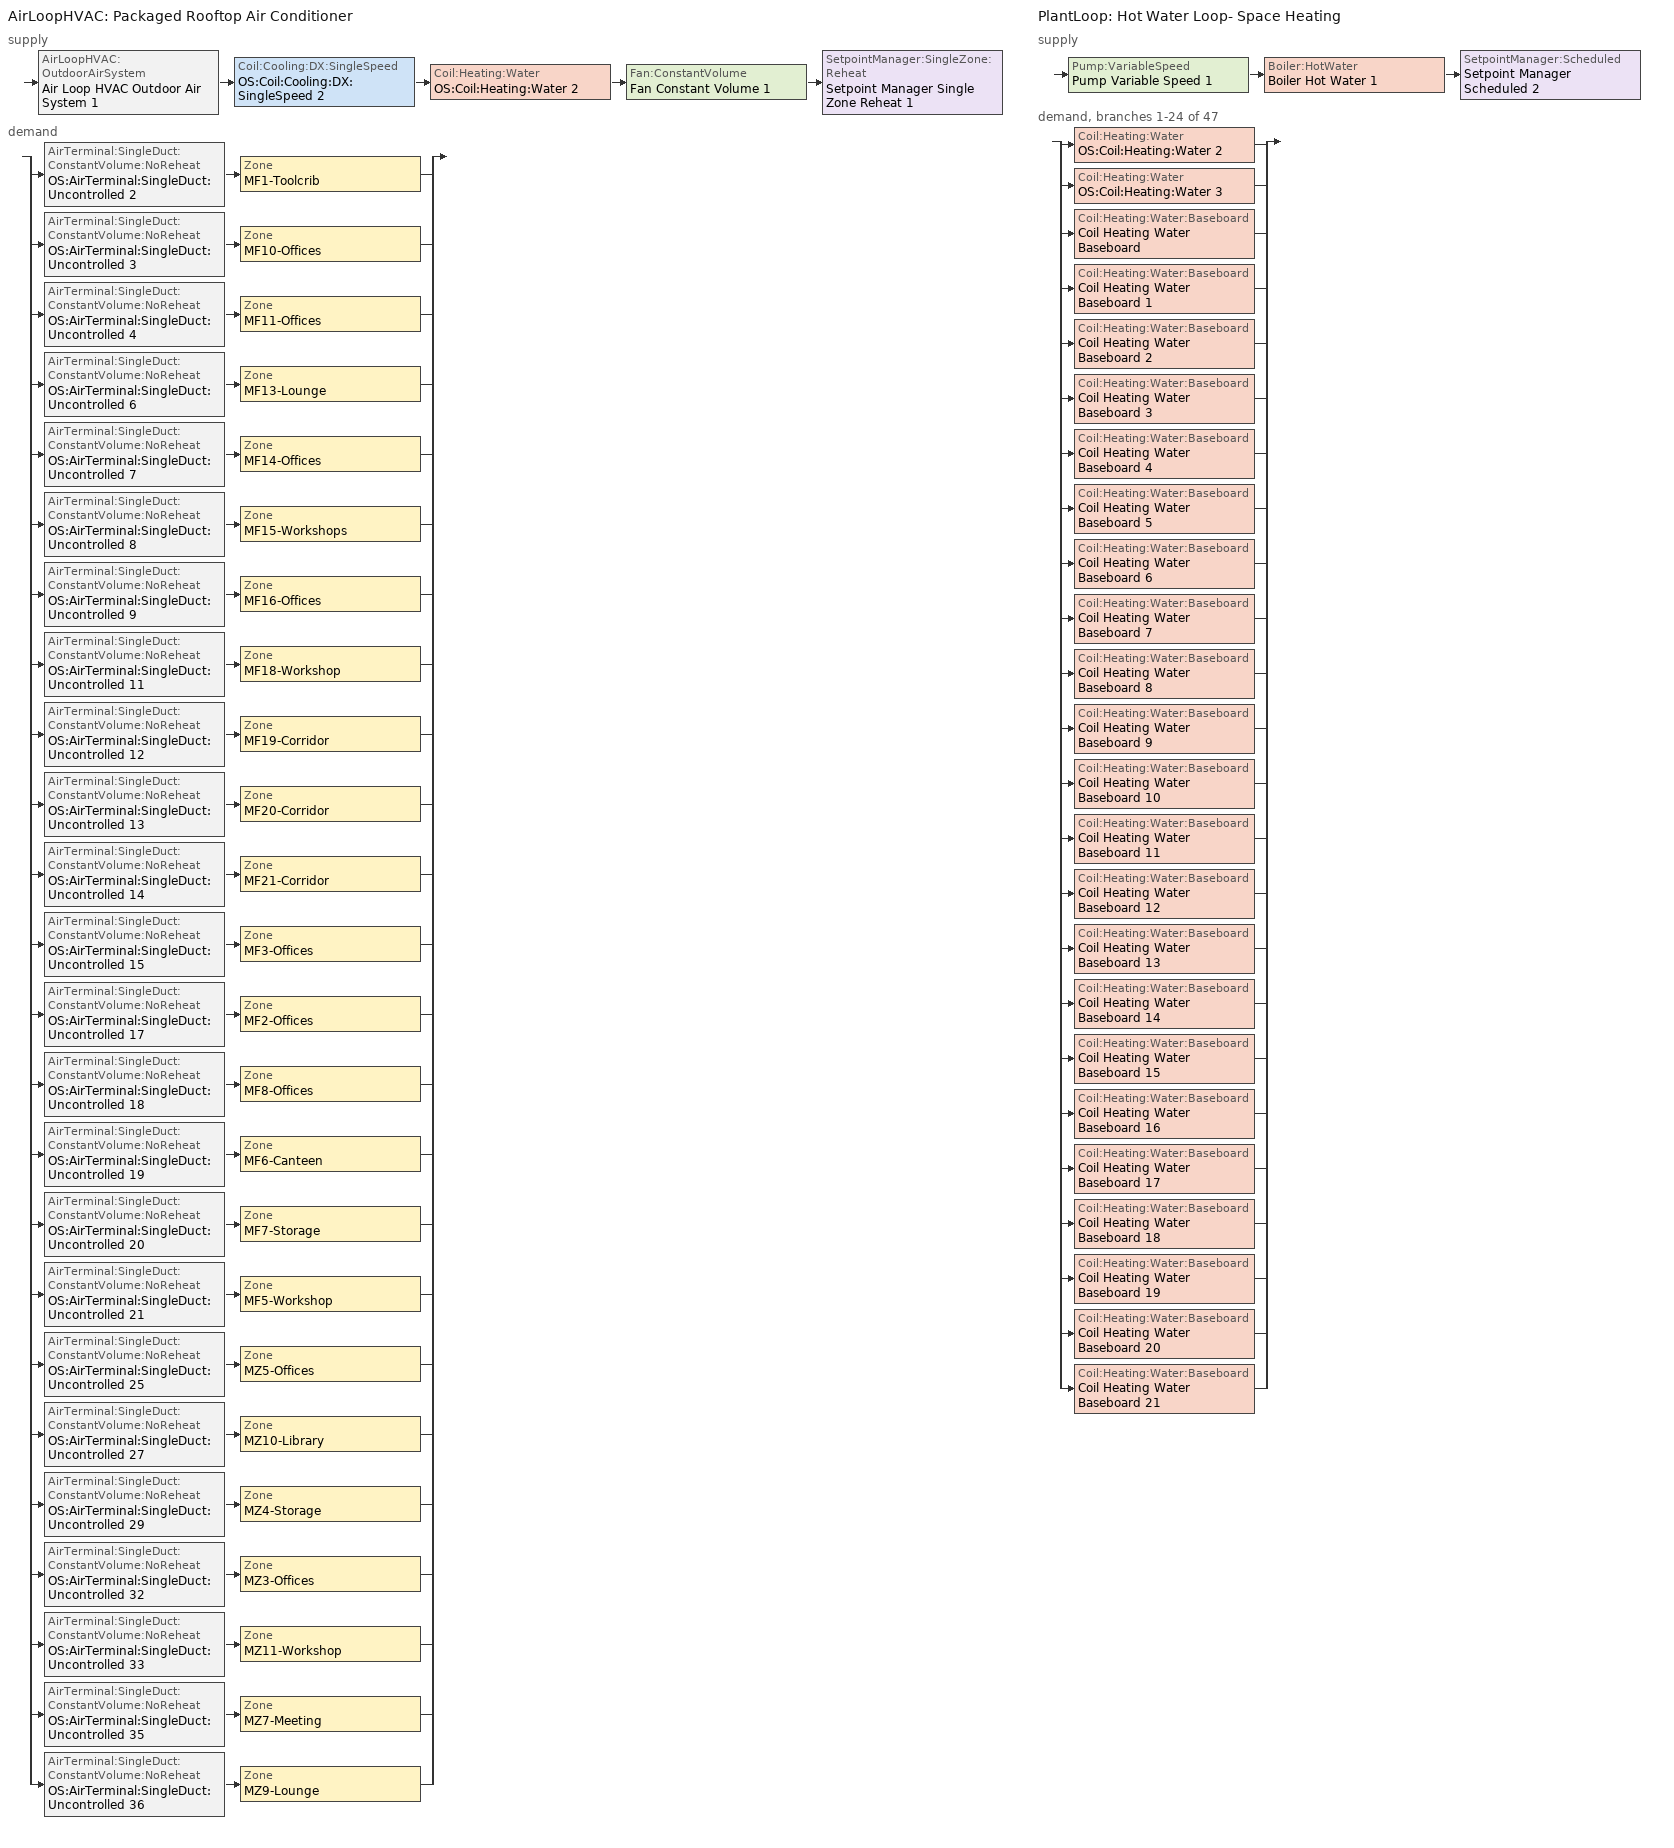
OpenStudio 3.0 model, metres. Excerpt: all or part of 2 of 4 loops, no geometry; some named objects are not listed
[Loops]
AirLoopHVAC 'Packaged Rooftop Air Conditioner'
 supply: AirLoopHVAC:OutdoorAirSystem 'Air Loop HVAC Outdoor Air System 1' > Coil:Cooling:DX:SingleSpeed 'OS:Coil:Cooling:DX:SingleSpeed 2' > Coil:Heating:Water 'OS:Coil:Heating:Water 2' > Fan:ConstantVolume 'Fan Constant Volume 1' > SetpointManager:SingleZone:Reheat 'Setpoint Manager Single Zone Reheat 1'
 demand: split
  | AirTerminal:SingleDuct:ConstantVolume:NoReheat 'OS:AirTerminal:SingleDuct:Uncontrolled 2' > Zone 'MF1-Toolcrib'
  | AirTerminal:SingleDuct:ConstantVolume:NoReheat 'OS:AirTerminal:SingleDuct:Uncontrolled 3' > Zone 'MF10-Offices'
  | AirTerminal:SingleDuct:ConstantVolume:NoReheat 'OS:AirTerminal:SingleDuct:Uncontrolled 4' > Zone 'MF11-Offices'
  | AirTerminal:SingleDuct:ConstantVolume:NoReheat 'OS:AirTerminal:SingleDuct:Uncontrolled 6' > Zone 'MF13-Lounge'
  | AirTerminal:SingleDuct:ConstantVolume:NoReheat 'OS:AirTerminal:SingleDuct:Uncontrolled 7' > Zone 'MF14-Offices'
  | AirTerminal:SingleDuct:ConstantVolume:NoReheat 'OS:AirTerminal:SingleDuct:Uncontrolled 8' > Zone 'MF15-Workshops'
  | AirTerminal:SingleDuct:ConstantVolume:NoReheat 'OS:AirTerminal:SingleDuct:Uncontrolled 9' > Zone 'MF16-Offices'
  | AirTerminal:SingleDuct:ConstantVolume:NoReheat 'OS:AirTerminal:SingleDuct:Uncontrolled 11' > Zone 'MF18-Workshop'
  | AirTerminal:SingleDuct:ConstantVolume:NoReheat 'OS:AirTerminal:SingleDuct:Uncontrolled 12' > Zone 'MF19-Corridor'
  | AirTerminal:SingleDuct:ConstantVolume:NoReheat 'OS:AirTerminal:SingleDuct:Uncontrolled 13' > Zone 'MF20-Corridor'
  | AirTerminal:SingleDuct:ConstantVolume:NoReheat 'OS:AirTerminal:SingleDuct:Uncontrolled 14' > Zone 'MF21-Corridor'
  | AirTerminal:SingleDuct:ConstantVolume:NoReheat 'OS:AirTerminal:SingleDuct:Uncontrolled 15' > Zone 'MF3-Offices'
  | AirTerminal:SingleDuct:ConstantVolume:NoReheat 'OS:AirTerminal:SingleDuct:Uncontrolled 17' > Zone 'MF2-Offices'
  | AirTerminal:SingleDuct:ConstantVolume:NoReheat 'OS:AirTerminal:SingleDuct:Uncontrolled 18' > Zone 'MF8-Offices'
  | AirTerminal:SingleDuct:ConstantVolume:NoReheat 'OS:AirTerminal:SingleDuct:Uncontrolled 19' > Zone 'MF6-Canteen'
  | AirTerminal:SingleDuct:ConstantVolume:NoReheat 'OS:AirTerminal:SingleDuct:Uncontrolled 20' > Zone 'MF7-Storage'
  | AirTerminal:SingleDuct:ConstantVolume:NoReheat 'OS:AirTerminal:SingleDuct:Uncontrolled 21' > Zone 'MF5-Workshop'
  | AirTerminal:SingleDuct:ConstantVolume:NoReheat 'OS:AirTerminal:SingleDuct:Uncontrolled 25' > Zone 'MZ5-Offices'
  | AirTerminal:SingleDuct:ConstantVolume:NoReheat 'OS:AirTerminal:SingleDuct:Uncontrolled 27' > Zone 'MZ10-Library'
  | AirTerminal:SingleDuct:ConstantVolume:NoReheat 'OS:AirTerminal:SingleDuct:Uncontrolled 29' > Zone 'MZ4-Storage'
  | AirTerminal:SingleDuct:ConstantVolume:NoReheat 'OS:AirTerminal:SingleDuct:Uncontrolled 32' > Zone 'MZ3-Offices'
  | AirTerminal:SingleDuct:ConstantVolume:NoReheat 'OS:AirTerminal:SingleDuct:Uncontrolled 33' > Zone 'MZ11-Workshop'
  | AirTerminal:SingleDuct:ConstantVolume:NoReheat 'OS:AirTerminal:SingleDuct:Uncontrolled 35' > Zone 'MZ7-Meeting'
  | AirTerminal:SingleDuct:ConstantVolume:NoReheat 'OS:AirTerminal:SingleDuct:Uncontrolled 36' > Zone 'MZ9-Lounge'
PlantLoop 'Hot Water Loop- Space Heating'
 supply: Pump:VariableSpeed 'Pump Variable Speed 1' > Boiler:HotWater 'Boiler Hot Water 1' > SetpointManager:Scheduled 'Setpoint Manager Scheduled 2'
 demand, branches 1-24 of 47: split
  | Coil:Heating:Water 'OS:Coil:Heating:Water 2'
  | Coil:Heating:Water 'OS:Coil:Heating:Water 3'
  | Coil:Heating:Water:Baseboard 'Coil Heating Water Baseboard'
  | Coil:Heating:Water:Baseboard 'Coil Heating Water Baseboard 1'
  | Coil:Heating:Water:Baseboard 'Coil Heating Water Baseboard 2'
  | Coil:Heating:Water:Baseboard 'Coil Heating Water Baseboard 3'
  | Coil:Heating:Water:Baseboard 'Coil Heating Water Baseboard 4'
  | Coil:Heating:Water:Baseboard 'Coil Heating Water Baseboard 5'
  | Coil:Heating:Water:Baseboard 'Coil Heating Water Baseboard 6'
  | Coil:Heating:Water:Baseboard 'Coil Heating Water Baseboard 7'
  | Coil:Heating:Water:Baseboard 'Coil Heating Water Baseboard 8'
  | Coil:Heating:Water:Baseboard 'Coil Heating Water Baseboard 9'
  | Coil:Heating:Water:Baseboard 'Coil Heating Water Baseboard 10'
  | Coil:Heating:Water:Baseboard 'Coil Heating Water Baseboard 11'
  | Coil:Heating:Water:Baseboard 'Coil Heating Water Baseboard 12'
  | Coil:Heating:Water:Baseboard 'Coil Heating Water Baseboard 13'
  | Coil:Heating:Water:Baseboard 'Coil Heating Water Baseboard 14'
  | Coil:Heating:Water:Baseboard 'Coil Heating Water Baseboard 15'
  | Coil:Heating:Water:Baseboard 'Coil Heating Water Baseboard 16'
  | Coil:Heating:Water:Baseboard 'Coil Heating Water Baseboard 17'
  | Coil:Heating:Water:Baseboard 'Coil Heating Water Baseboard 18'
  | Coil:Heating:Water:Baseboard 'Coil Heating Water Baseboard 19'
  | Coil:Heating:Water:Baseboard 'Coil Heating Water Baseboard 20'
  | Coil:Heating:Water:Baseboard 'Coil Heating Water Baseboard 21'
[Sizing:Zone] Zone Cooling Design Supply Air Temperature Input Method=SupplyAirTemperature; Zone Cooling Design Supply Air Temperature {C}=14; Zone Cooling Design Supply Air Temperature Difference {deltaC}=11.11; Zone Heating Design Supply Air Temperature Input Method=SupplyAirTemperature; Zone Heating Design Supply Air Temperature {C}=40; Zone Heating Design Supply Air Temperature Difference {deltaC}=11.11; Zone Cooling Design Supply Air Humidity Ratio {kg-H2O/kg-air}=0.0085; Zone Heating Design Supply Air Humidity Ratio {kg-H2O/kg-air}=0.008; Zone Heating Sizing Factor=1; Zone Cooling Sizing Factor=1; Heating Design Air Flow Method=DesignDay; Account for Dedicated Outdoor Air System=No; Dedicated Outdoor Air System Control Strategy=NeutralSupplyAir; Dedicated Outdoor Air Low Setpoint Temperature for Design {C}=Autosize; Dedicated Outdoor Air High Setpoint Temperature for Design {C}=Autosize
MF1-Toolcrib; MF2-Offices; MF3-Offices; MF5-Workshop; MF6-Canteen; MF7-Storage; MF8-Offices; MF10-Offices; MF11-Offices; MF13-Lounge; MF14-Offices; MF15-Workshops; MF16-Offices; MF18-Workshop; MF19-Corridor; MF20-Corridor; MF21-Corridor; MZ3-Offices; MZ4-Storage; MZ5-Offices; MZ7-Meeting; MZ9-Lounge; MZ10-Library; MZ11-Workshop
[Zone equipment]
MF1-Toolcrib: OS:AirTerminal:SingleDuct:Uncontrolled 2
MF2-Offices: OS:AirTerminal:SingleDuct:Uncontrolled 17, Convective Baseboard Water 7
MF3-Offices: OS:AirTerminal:SingleDuct:Uncontrolled 15, Convective Baseboard Water 12
MF5-Workshop: OS:AirTerminal:SingleDuct:Uncontrolled 21, Convective Baseboard Water 13
MF6-Canteen: OS:AirTerminal:SingleDuct:Uncontrolled 19, Convective Baseboard Water 14
MF7-Storage: OS:AirTerminal:SingleDuct:Uncontrolled 20
MF8-Offices: OS:AirTerminal:SingleDuct:Uncontrolled 18, Convective Baseboard Water 15
MF10-Offices: OS:AirTerminal:SingleDuct:Uncontrolled 3, Convective Baseboard Water
MF11-Offices: OS:AirTerminal:SingleDuct:Uncontrolled 4, Convective Baseboard Water 1
MF13-Lounge: OS:AirTerminal:SingleDuct:Uncontrolled 6, Convective Baseboard Water 2
MF14-Offices: OS:AirTerminal:SingleDuct:Uncontrolled 7, Convective Baseboard Water 3
MF15-Workshops: OS:AirTerminal:SingleDuct:Uncontrolled 8, Convective Baseboard Water 4, Fan Zone Exhaust 1
MF16-Offices: OS:AirTerminal:SingleDuct:Uncontrolled 9, Convective Baseboard Water 5
MF18-Workshop: OS:AirTerminal:SingleDuct:Uncontrolled 11, Convective Baseboard Water 6, Fan Zone Exhaust 2
MF19-Corridor: OS:AirTerminal:SingleDuct:Uncontrolled 12, Convective Baseboard Water 24
MF20-Corridor: OS:AirTerminal:SingleDuct:Uncontrolled 13, Convective Baseboard Water 25
MF21-Corridor: OS:AirTerminal:SingleDuct:Uncontrolled 14
MZ3-Offices: OS:AirTerminal:SingleDuct:Uncontrolled 32, Convective Baseboard Water 20
MZ4-Storage: OS:AirTerminal:SingleDuct:Uncontrolled 29, Convective Baseboard Water 44
MZ5-Offices: OS:AirTerminal:SingleDuct:Uncontrolled 25, Convective Baseboard Water 21
MZ7-Meeting: OS:AirTerminal:SingleDuct:Uncontrolled 35, Convective Baseboard Water 22
MZ9-Lounge: OS:AirTerminal:SingleDuct:Uncontrolled 36, Convective Baseboard Water 23
MZ10-Library: OS:AirTerminal:SingleDuct:Uncontrolled 27, Convective Baseboard Water 16
MZ11-Workshop: OS:AirTerminal:SingleDuct:Uncontrolled 33, Convective Baseboard Water 17, Fan Zone Exhaust
[AirLoopHVAC]
Packaged Rooftop Air Conditioner: Availability Schedule=Always On; Design Supply Air Flow Rate {m3/s}=AutoSize
[Sizing:System]
Packaged Rooftop Air Conditioner: Type of Load to Size On=Sensible; Design Outdoor Air Flow Rate {m3/s}=Autosize; Central Heating Maximum System Air Flow Ratio=1; Preheat Design Temperature {C}=7; Preheat Design Humidity Ratio {kg-H2O/kg-Air}=0.008; Precool Design Temperature {C}=12.8; Precool Design Humidity Ratio {kg-H2O/kg-Air}=0.008; Central Cooling Design Supply Air Temperature {C}=12.8; Central Heating Design Supply Air Temperature {C}=40; Sizing Option=NonCoincident; 100% Outdoor Air in Cooling=Yes; 100% Outdoor Air in Heating=Yes; Central Cooling Design Supply Air Humidity Ratio {kg-H2O/kg-Air}=0.0085; Central Heating Design Supply Air Humidity Ratio {kg-H2O/kg-Air}=0.008; Cooling Design Air Flow Method=DesignDay; Cooling Design Air Flow Rate {m3/s}=0; Heating Design Air Flow Method=DesignDay; Heating Design Air Flow Rate {m3/s}=0; System Outdoor Air Method=ZoneSum; Zone Maximum Outdoor Air Fraction=1; Cooling Supply Air Flow Rate Per Floor Area {m3/s-m2}=0.00996765; Cooling Fraction of Autosized Cooling Supply Air Flow Rate=1; Cooling Supply Air Flow Rate Per Unit Cooling Capacity {m3/s-W}=3.94755e-05; Heating Supply Air Flow Rate Per Floor Area {m3/s-m2}=0.00996765; Heating Fraction of Autosized Heating Supply Air Flow Rate=1; Heating Fraction of Autosized Cooling Supply Air Flow Rate=1; Heating Supply Air Flow Rate Per Unit Heating Capacity {m3/s-W}=3.15882e-05; Cooling Design Capacity Method=CoolingDesignCapacity; Cooling Design Capacity {W}=Autosize; Cooling Design Capacity Per Floor Area {W/m2}=234.7; Fraction of Autosized Cooling Design Capacity=1; Heating Design Capacity Method=HeatingDesignCapacity; Heating Design Capacity {W}=Autosize; Heating Design Capacity Per Floor Area {W/m2}=157; Fraction of Autosized Heating Design Capacity=1; Central Cooling Capacity Control Method=OnOff
[Fan:ConstantVolume]
Fan Constant Volume 1: Availability Schedule=Always On; Fan Total Efficiency=0.75; Pressure Rise {Pa}=500; Maximum Flow Rate {m3/s}=AutoSize; Motor Efficiency=0.75
[SetpointManager:SingleZone:Reheat]
Setpoint Manager Single Zone Reheat 1: Minimum Supply Air Temperature {C}=14; Maximum Supply Air Temperature {C}=43.3333; Control Zone=MF21-Corridor
[Controller:OutdoorAir]
Controller Outdoor Air 1: Minimum Outdoor Air Flow Rate {m3/s}=Autosize; Maximum Outdoor Air Flow Rate {m3/s}=Autosize; Economizer Control Type=FixedDryBulb; Economizer Control Action Type=ModulateFlow; Economizer Maximum Limit Dry-Bulb Temperature {C}=19; Economizer Maximum Limit Enthalpy {J/kg}=64000; Economizer Maximum Limit Dewpoint Temperature {C}=0; Economizer Minimum Limit Dry-Bulb Temperature {C}=-100; Lockout Type=NoLockout; Minimum Limit Type=FixedMinimum; Controller Mechanical Ventilation=Controller Mechanical Ventilation 1; High Humidity Control=No; Heat Recovery Bypass Control Type=BypassWhenOAFlowGreaterThanMinimum
[Controller:MechanicalVentilation]
Controller Mechanical Ventilation 1: Availability Schedule=Always On Discrete; Demand Controlled Ventilation=No; System Outdoor Air Method=ZoneSum
[AirLoopHVAC:OutdoorAirSystem]
Air Loop HVAC Outdoor Air System 1: Controller=Controller Outdoor Air 1
[PlantLoop]
Hot Water Loop- Space Heating: Fluid Type=Water; Glycol Concentration=0; Plant Loop Volume {m3}=Autocalculate; Load Distribution Scheme=Optimal
[Sizing:Plant]
Hot Water Loop- Space Heating: Loop Type=Heating; Design Loop Exit Temperature {C}=82; Loop Design Temperature Difference {deltaC}=11; Sizing Option=NonCoincident; Zone Timesteps in Averaging Window=1; Coincident Sizing Factor Mode=None
[Pump:VariableSpeed]
Pump Variable Speed 1: Motor Efficiency=0.9; Pump Control Type=Intermittent; Skin Loss Radiative Fraction=0.5; Design Power Sizing Method=PowerPerFlowPerPressure; Design Electric Power per Unit Flow Rate {W/(m3/s)}=348701.1; Design Shaft Power per Unit Flow Rate per Unit Head {W-s/m3-Pa}=1.28205; Design Minimum Flow Rate Fraction=0
[Boiler:HotWater]
Boiler Hot Water 1: Efficiency Curve Temperature Evaluation Variable=LeavingBoiler; Normalized Boiler Efficiency Curve=Boiler Efficiency; Water Outlet Upper Temperature Limit {C}=99; Boiler Flow Mode=ConstantFlow; Parasitic Electric Load {W}=0; Sizing Factor=1
[SetpointManager:Scheduled]
Setpoint Manager Scheduled 2: Control Variable=Temperature; Schedule=Hot_Water_Temperature
[Coil:Heating:Water]
Name | Availability Schedule
OS:Coil:Heating:Water 2 | Always On Discrete 5
OS:Coil:Heating:Water 3 | Always On Discrete 26
[Controller:WaterCoil] Action=Normal
Name | Water Coil
Controller Water Coil 1
Controller Water Coil 2 | OS:Coil:Heating:Water 2
Controller Water Coil 3 | OS:Coil:Heating:Water 3
[AirTerminal:SingleDuct:ConstantVolume:NoReheat] Maximum Air Flow Rate {m3/s}=AutoSize
Name | Availability Schedule
OS:AirTerminal:SingleDuct:Uncontrolled 2 | Always On Discrete 6
OS:AirTerminal:SingleDuct:Uncontrolled 3 | Always On Discrete 7
OS:AirTerminal:SingleDuct:Uncontrolled 4 | Always On Discrete 8
OS:AirTerminal:SingleDuct:Uncontrolled 6 | Always On Discrete 10
OS:AirTerminal:SingleDuct:Uncontrolled 7 | Always On Discrete 11
OS:AirTerminal:SingleDuct:Uncontrolled 8 | Always On Discrete 12
OS:AirTerminal:SingleDuct:Uncontrolled 9 | Always On Discrete 13
OS:AirTerminal:SingleDuct:Uncontrolled 11 | Always On Discrete 15
OS:AirTerminal:SingleDuct:Uncontrolled 12 | Always On Discrete 16
OS:AirTerminal:SingleDuct:Uncontrolled 13 | Always On Discrete 17
OS:AirTerminal:SingleDuct:Uncontrolled 14 | Always On Discrete 18
OS:AirTerminal:SingleDuct:Uncontrolled 15 | Always On Discrete 19
OS:AirTerminal:SingleDuct:Uncontrolled 17 | Always On Discrete 21
OS:AirTerminal:SingleDuct:Uncontrolled 18 | Always On Discrete 22
OS:AirTerminal:SingleDuct:Uncontrolled 19 | Always On Discrete 23
OS:AirTerminal:SingleDuct:Uncontrolled 20 | Always On Discrete 24
OS:AirTerminal:SingleDuct:Uncontrolled 21; OS:AirTerminal:SingleDuct:Uncontrolled 25; OS:AirTerminal:SingleDuct:Uncontrolled 27; OS:AirTerminal:SingleDuct:Uncontrolled 29; OS:AirTerminal:SingleDuct:Uncontrolled 32; OS:AirTerminal:SingleDuct:Uncontrolled 33; OS:AirTerminal:SingleDuct:Uncontrolled 35; OS:AirTerminal:SingleDuct:Uncontrolled 36 | Always On Discrete 25
[Coil:Cooling:DX:SingleSpeed]
OS:Coil:Cooling:DX:SingleSpeed 2: Availability Schedule=Always On Discrete 1; Rated Total Cooling Capacity {W}=Autosize; Rated Sensible Heat Ratio=Autosize; Rated COP {W/W}=3; Rated Air Flow Rate {m3/s}=Autosize; Rated Evaporator Fan Power Per Volume Flow Rate {W/(m3/s)}=773.3; Total Cooling Capacity Function of Temperature Curve=OS:Curve:Biquadratic 3; Total Cooling Capacity Function of Flow Fraction Curve=OS:Curve:Quadratic 4; Energy Input Ratio Function of Temperature Curve=OS:Curve:Biquadratic 4; Energy Input Ratio Function of Flow Fraction Curve=OS:Curve:Quadratic 5; Part Load Fraction Correlation Curve=OS:Curve:Quadratic 6; Minimum Outdoor Dry-Bulb Temperature for Compressor Operation {C}=-25; Condenser Type=AirCooled; Evaporative Condenser Effectiveness=0; Evaporative Condenser Air Flow Rate {m3/s}=Autosize; Evaporative Condenser Pump Rated Power Consumption {W}=Autosize; Crankcase Heater Capacity {W}=0; Maximum Outdoor Dry-Bulb Temperature for Crankcase Heater Operation {C}=0; Basin Heater Capacity {W/K}=0; Basin Heater Setpoint Temperature {C}=10
[ZoneHVAC:Baseboard:Convective:Water] Availability Schedule=Always On Discrete 1
Name | Heating Coil
Convective Baseboard Water | Coil Heating Water Baseboard
Convective Baseboard Water 1 | Coil Heating Water Baseboard 1
Convective Baseboard Water 2 | Coil Heating Water Baseboard 2
Convective Baseboard Water 3 | Coil Heating Water Baseboard 3
Convective Baseboard Water 4 | Coil Heating Water Baseboard 4
Convective Baseboard Water 5 | Coil Heating Water Baseboard 5
Convective Baseboard Water 6 | Coil Heating Water Baseboard 6
Convective Baseboard Water 7 | Coil Heating Water Baseboard 7
Convective Baseboard Water 8 | Coil Heating Water Baseboard 8
Convective Baseboard Water 9 | Coil Heating Water Baseboard 9
Convective Baseboard Water 10 | Coil Heating Water Baseboard 10
Convective Baseboard Water 11 | Coil Heating Water Baseboard 11
Convective Baseboard Water 12 | Coil Heating Water Baseboard 12
Convective Baseboard Water 13 | Coil Heating Water Baseboard 13
Convective Baseboard Water 14 | Coil Heating Water Baseboard 14
Convective Baseboard Water 15 | Coil Heating Water Baseboard 15
Convective Baseboard Water 16 | Coil Heating Water Baseboard 16
Convective Baseboard Water 17 | Coil Heating Water Baseboard 17
Convective Baseboard Water 18 | Coil Heating Water Baseboard 18
Convective Baseboard Water 19 | Coil Heating Water Baseboard 19
Convective Baseboard Water 20 | Coil Heating Water Baseboard 20
Convective Baseboard Water 21 | Coil Heating Water Baseboard 21
[Coil:Heating:Water:Baseboard] Heating Design Capacity Method=HeatingDesignCapacity; Heating Design Capacity {W}=Autosize; Heating Design Capacity Per Floor Area {W/m2}=0; Fraction of Autosized Heating Design Capacity=0.8; U-Factor Times Area Value {W/K}=autosize; Maximum Water Flow Rate {m3/s}=autosize; Convergence Tolerance=0.001
Coil Heating Water Baseboard; Coil Heating Water Baseboard 1; Coil Heating Water Baseboard 2; Coil Heating Water Baseboard 3; Coil Heating Water Baseboard 4; Coil Heating Water Baseboard 5; Coil Heating Water Baseboard 6; Coil Heating Water Baseboard 7; Coil Heating Water Baseboard 8; Coil Heating Water Baseboard 9; Coil Heating Water Baseboard 10; Coil Heating Water Baseboard 11; Coil Heating Water Baseboard 12; Coil Heating Water Baseboard 13; Coil Heating Water Baseboard 14; Coil Heating Water Baseboard 15; Coil Heating Water Baseboard 16; Coil Heating Water Baseboard 17; Coil Heating Water Baseboard 18; Coil Heating Water Baseboard 19; Coil Heating Water Baseboard 20; Coil Heating Water Baseboard 21
[Fan:ZoneExhaust] Availability Schedule=Always On; Fan Total Efficiency=0.6; Maximum Flow Rate {m3/s}=0.0472; Balanced Exhaust Fraction Schedule=Always On
Name | Pressure Rise {Pa} | System Availability Manager Coupling Mode
Fan Zone Exhaust | 1312 | Coupled
Fan Zone Exhaust 1 | 1312 | Decoupled
Fan Zone Exhaust 2 | 7893 | Decoupled
[Schedule:Constant] Value=1
Always On Discrete; Always On Discrete 1; Always On Discrete 5; Always On Discrete 6; Always On Discrete 7; Always On Discrete 8; Always On Discrete 10; Always On Discrete 11; Always On Discrete 12; Always On Discrete 13; Always On Discrete 15; Always On Discrete 16; Always On Discrete 17; Always On Discrete 18; Always On Discrete 19; Always On Discrete 21; Always On Discrete 22; Always On Discrete 23; Always On Discrete 24; Always On Discrete 25; Always On Discrete 26
[Schedule:Ruleset]
Name | Default Day Schedule | Summer Design Day Schedule | Winter Design Day Schedule
Always On | Always On Default Schedule | Always On Summer Design Day | Always On Winter Design Day
Hot_Water_Temperature | Hot_Water_Temperature_Default | Hot_Water_Temperature_Summer_Design_Day | Hot_Water_Temperature_Winter_Design_Day
[Schedule:Day]
Always On Default Schedule; Always On Winter Design Day; Always On Summer Design Day: 24, 0, 1
Hot_Water_Temperature_Default: 24, 0, 82
Hot_Water_Temperature_Summer_Design_Day; Hot_Water_Temperature_Winter_Design_Day: 24, 0, 67
[Curve:Biquadratic]
Name | Coefficient1 Constant | Coefficient2 x | Coefficient3 x**2 | Coefficient4 y | Coefficient5 y**2 | Coefficient6 x*y | Minimum Value of x | Maximum Value of x | Minimum Value of y | Maximum Value of y | Input Unit Type for X | Input Unit Type for Y | Output Unit Type | Minimum Value of x {BasedOnField A2} | Maximum Value of x {BasedOnField A2} | Minimum Value of y {BasedOnField A3} | Maximum Value of y {BasedOnField A3}
Boiler Efficiency | 1 | 0 | 0 | 0 | 0 | 0 | 0 | 1 | 0 | 1 | Dimensionless | Dimensionless | Dimensionless
OS:Curve:Biquadratic 3 | 0.42415 | 0.04426 | -0.00042 | 0.00333 | -8e-05 | -0.00021 |  |  |  |  |  |  |  | 17 | 22 | 13 | 46
OS:Curve:Biquadratic 4 | 1.23649 | -0.02431 | 0.00057 | -0.01434 | 0.00063 | -0.00038 |  |  |  |  |  |  |  | 17 | 22 | 13 | 46
[Curve:Quadratic]
Name | Coefficient1 Constant | Coefficient2 x | Coefficient3 x**2 | Minimum Value of x {BasedOnField A2} | Maximum Value of x {BasedOnField A2}
OS:Curve:Quadratic 4 | 0.77136 | 0.34053 | -0.11088 | 0.75918 | 1.13877
OS:Curve:Quadratic 5 | 1.2055 | -0.32953 | 0.12308 | 0.75918 | 1.13877
OS:Curve:Quadratic 6 | 0.771 | 0.229 | 0 | 0 | 1
